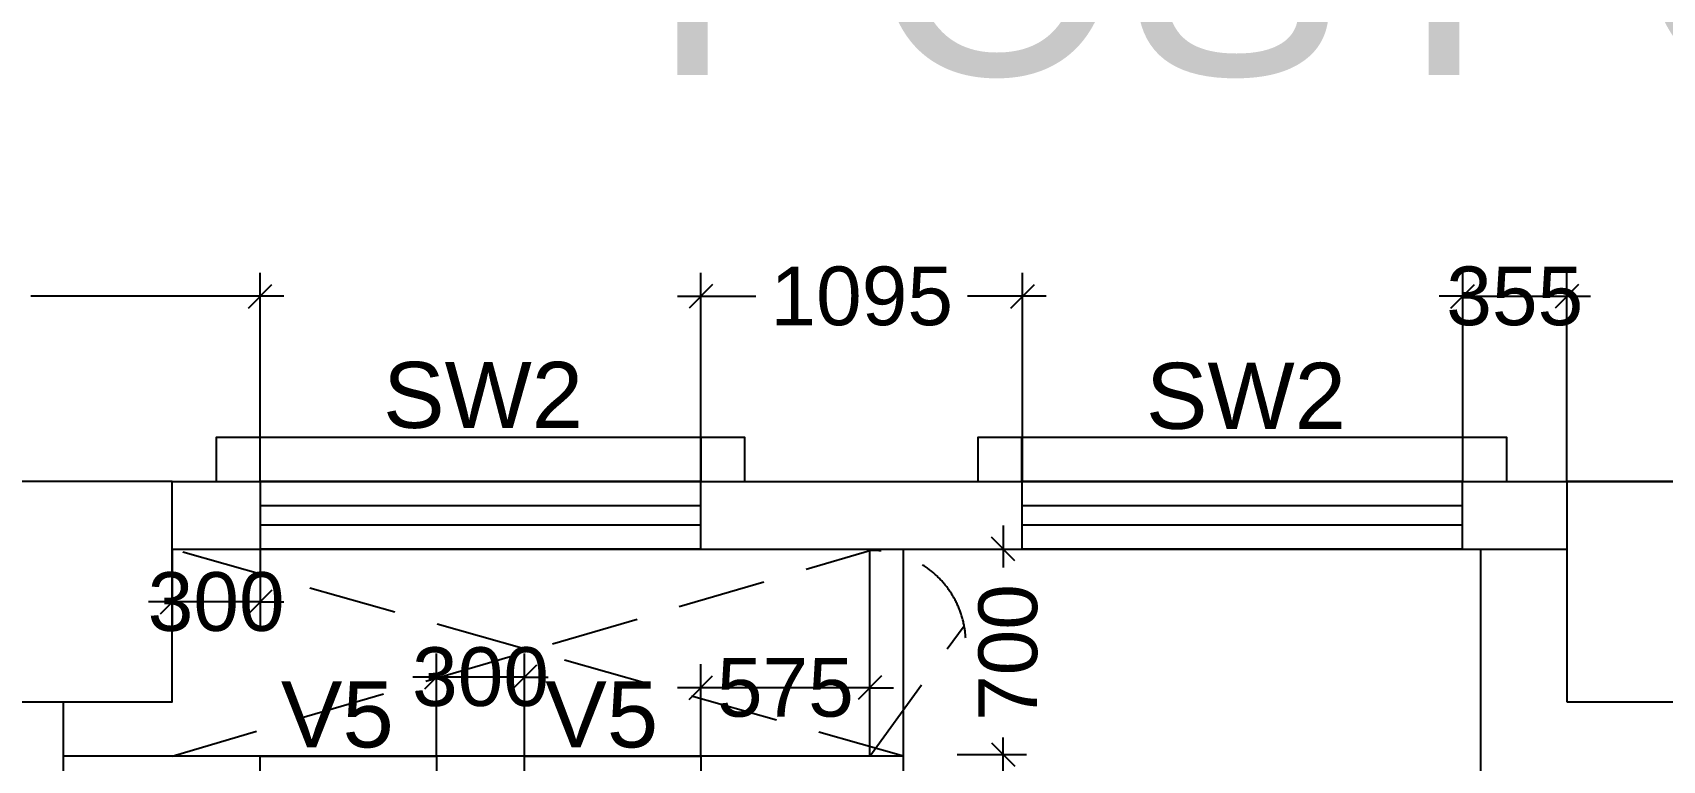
# Model space of a CAD drawing. Extents: x 7897917 to 8423973, y -6487334 to -6173396.
# Drawn here: x 7963989 to 7969537, y -6337965 to -6335486 of the extents above; entities that cross this region are included whole.
import ezdxf
from ezdxf.enums import TextEntityAlignment as Align

# ---------------------------------------------------------------- set-up
doc = ezdxf.new("R2010")
doc.units = 0
doc.header["$LTSCALE"] = 600
doc.header["$MEASUREMENT"] = 0
doc.header["$PDMODE"] = 35
doc.linetypes.add('DASHED', pattern=[0.75, 0.5, -0.25])
doc.layers.get('0').update_dxf_attribs({"linetype": 'CONTINUOUS'})
doc.layers.get('Defpoints').update_dxf_attribs({"linetype": 'CONTINUOUS'})
for name, color, linetype in [('Beds', 33, 'CONTINUOUS'), ('chajja', 7, 'CONTINUOUS'), ('DIM', 8, 'CONTINUOUS'), ('DIM-TEXT', 8, 'CONTINUOUS'), ('Ele Proje.', 7, 'CONTINUOUS'), ('Fixed Glass', 171, 'CONTINUOUS'), ('joinery', 7, 'CONTINUOUS'), ('LA-column', 3, 'CONTINUOUS'), ('Walls', 7, 'CONTINUOUS'), ('WIN', 151, 'CONTINUOUS'), ('Working Dim', 5, 'CONTINUOUS')]:
    doc.layers.add(name, color=color, linetype=linetype)
doc.styles.add('ari', font='arial.ttf')
doc.styles.add('RT', font='romant.shx')
doc.styles.get("Standard").update_dxf_attribs({"font": 'romans.shx'})
doc.linetypes.add('ZIGZAG', pattern='A,0.0001,-0.2,[131,ltypeshp.shx,S=0.2,R=0,X=-0.2,Y=0],-0.4,[131,ltypeshp.shx,S=0.2,R=180,X=0.2,Y=0],-0.2', length=0.8001)
doc.dimstyles.new('int. dim', dxfattribs={"dimtxt": 450, "dimasz": 80, "dimexe": 80, "dimexo": 0, "dimgap": 70, "dimtad": 0, "dimdec": 0, "dimzin": 12, "dimdsep": 46, "dimtxsty": 'ari', "dimblk": 'OBLIQUE', "dimcen": 2, "dimdle": 80, "dimclrd": 256, "dimclre": 256, "dimclrt": 6, "dimadec": 0, "dimazin": 0, "dimtfac": 1, "dimtdec": 0, "dimtix": 1, "dimtmove": 2, "dimatfit": 3, "dimfxl": 1, "dimtolj": 1, "dimtzin": 0, "dimlwd": -1, "dimlwe": -1, "dimarcsym": 0})
doc.dimstyles.new('STANDARD$0', dxfattribs={"dimscale": 0, "dimtxt": 150, "dimasz": 125, "dimexe": 0.75, "dimexo": 1, "dimgap": 25, "dimtad": 1, "dimdec": 0, "dimdsep": 46, "dimtxsty": 'Standard', "dimblk1": 'DOT', "dimblk2": 'DOT', "dimsah": 1, "dimcen": 2.5, "dimclrd": 1, "dimclre": 1, "dimclrt": 3, "dimadec": 0, "dimazin": 0, "dimtfac": 1, "dimtdec": 0, "dimtmove": 0, "dimatfit": 3, "dimldrblk": 'DOT', "dimfxl": 1, "dimtolj": 1, "dimtzin": 0, "dimarcsym": 0})
doc.dimstyles.new('TEXT', dxfattribs={"dimscale": 0, "dimtxt": 600, "dimasz": 300, "dimexe": 300, "dimexo": 30, "dimgap": 50, "dimtad": 0, "dimdec": 0, "dimzin": 0, "dimdsep": 46, "dimtxsty": 'RT', "dimblk": 'OBLIQUE', "dimcen": 0.09, "dimdle": 300, "dimclrd": 256, "dimclre": 256, "dimclrt": 170, "dimadec": 0, "dimazin": 0, "dimtfac": 1, "dimtdec": 0, "dimtofl": 0, "dimtmove": 2, "dimatfit": 3, "dimfxl": 1, "dimfrac": 2, "dimtolj": 1, "dimtzin": 0, "dimlwd": -1, "dimlwe": -1, "dimarcsym": 0})

# ---------------------------------------------------------------- blocks, each defined once
blk = doc.blocks.new('_Oblique')
at = {"color": 0, "linetype": 'ByBlock', "lineweight": -2}
blk.add_line((-0.5, -0.5), (0.5, 0.5), dxfattribs=at)
blk = doc.blocks.new('*D246')
at = {"layer": 'Defpoints', "color": 0, "transparency": 16777216}
for p in [(7993724, -6333844.6), (7963864, -6337015.4, 11183.3), (7993724, -6337015.4)]:
    blk.add_point(p, dxfattribs=at)
at = {"layer": 'DIM', "color": 8, "transparency": 16777216}
for p, q in [((7963864, -6337015.4), (7963864, -6333544.6)), ((7993724, -6337015.4), (7993724, -6333544.6)), ((7963564, -6333844.6), (7977094.8, -6333844.6)), ((7994024, -6333844.6), (7980493.2, -6333844.6))]:
    blk.add_line(p, q, dxfattribs=at)
at = {"layer": 'DIM', "color": 8, "transparency": 16777216, "xscale": 300, "yscale": 300, "zscale": 300, "rotation": 180}
blk.add_blockref('_Oblique', (7963864, -6333844.6), dxfattribs=at)
at = {"layer": 'DIM', "color": 8, "transparency": 16777216, "xscale": 300, "yscale": 300, "zscale": 300}
blk.add_blockref('_Oblique', (7993724, -6333844.6), dxfattribs=at)
at = {"layer": 'DIM', "color": 7, "transparency": 16777216, "insert": (7978794, -6333844.6), "char_height": 750, "attachment_point": 5, "style": 'ari'}
blk.add_mtext('\\A1;29.86m', dxfattribs=at)
blk = doc.blocks.new('*D247')
at = {"layer": 'Defpoints', "color": 0, "transparency": 16777216}
for p in [(8038813.9, -6332733.4), (7918773.9, -6337015.4, 5.1), (8038813.9, -6337015.4, -42.2)]:
    blk.add_point(p, dxfattribs=at)
at = {"layer": 'DIM', "color": 8, "transparency": 16777216}
for p, q in [((7918773.9, -6337015.4), (7918773.9, -6332433.4)), ((8038813.9, -6337015.4), (8038813.9, -6332433.4)), ((7918473.9, -6332733.4), (7976845, -6332733.4)), ((8039113.9, -6332733.4), (7980742.8, -6332733.4))]:
    blk.add_line(p, q, dxfattribs=at)
at = {"layer": 'DIM', "color": 8, "transparency": 16777216, "xscale": 300, "yscale": 300, "zscale": 300, "rotation": 180}
blk.add_blockref('_Oblique', (7918773.9, -6332733.4), dxfattribs=at)
at = {"layer": 'DIM', "color": 8, "transparency": 16777216, "xscale": 300, "yscale": 300, "zscale": 300}
blk.add_blockref('_Oblique', (8038813.9, -6332733.4), dxfattribs=at)
at = {"layer": 'DIM', "color": 7, "transparency": 16777216, "insert": (7978793.9, -6332733.4), "char_height": 750, "attachment_point": 5, "style": 'ari'}
blk.add_mtext('\\A1;120.04m', dxfattribs=at)
blk = doc.blocks.new('*D351')
at = {"layer": 'Defpoints', "color": 0, "transparency": 16777216}
for p in [(7967359, -6336384.5), (7966263.9, -6337015.4, -14.8), (7967359, -6337015.5, 22438.1)]:
    blk.add_point(p, dxfattribs=at)
at = {"layer": 'Working Dim', "transparency": 16777216}
for p, q in [((7966263.9, -6337015.4), (7966263.9, -6336304.5)), ((7967359, -6337015.5), (7967359, -6336304.5)), ((7966183.9, -6336384.5), (7966451.4, -6336384.5)), ((7967439, -6336384.5), (7967171.4, -6336384.5))]:
    blk.add_line(p, q, dxfattribs=at)
at = {"layer": 'Working Dim', "transparency": 16777216, "xscale": 80, "yscale": 80, "zscale": 80, "rotation": 180}
blk.add_blockref('_Oblique', (7966263.9, -6336384.5), dxfattribs=at)
at = {"layer": 'Working Dim', "transparency": 16777216, "xscale": 80, "yscale": 80, "zscale": 80}
blk.add_blockref('_Oblique', (7967359, -6336384.5), dxfattribs=at)
at = {"layer": 'Working Dim', "color": 6, "transparency": 16777216, "insert": (7966811.4, -6336384.5), "char_height": 200, "attachment_point": 5, "style": 'ari'}
blk.add_mtext('\\A1;1095', dxfattribs=at)
blk = doc.blocks.new('*D352')
at = {"layer": 'Defpoints', "color": 0, "transparency": 16777216}
for p in [(7962459, -6336384.5), (7962459, -6337015.4, 47.6), (7964764, -6337015.4, 22436.1)]:
    blk.add_point(p, dxfattribs=at)
at = {"layer": 'Working Dim', "transparency": 16777216}
for p, q in [((7962459, -6337015.4), (7962459, -6336304.5)), ((7964764, -6337015.4), (7964764, -6336304.5)), ((7962379, -6336384.5), (7963240.4, -6336384.5)), ((7964844, -6336384.5), (7963982.6, -6336384.5))]:
    blk.add_line(p, q, dxfattribs=at)
at = {"layer": 'Working Dim', "transparency": 16777216, "xscale": 80, "yscale": 80, "zscale": 80, "rotation": 180}
blk.add_blockref('_Oblique', (7962459, -6336384.5), dxfattribs=at)
at = {"layer": 'Working Dim', "transparency": 16777216, "xscale": 80, "yscale": 80, "zscale": 80}
blk.add_blockref('_Oblique', (7964764, -6336384.5), dxfattribs=at)
at = {"layer": 'Working Dim', "color": 6, "transparency": 16777216, "insert": (7963611.5, -6336384.5), "char_height": 200, "attachment_point": 5, "style": 'ari'}
blk.add_mtext('\\A1;2305', dxfattribs=at)
blk = doc.blocks.new('*D381')
at = {"layer": 'Defpoints', "color": 0, "transparency": 16777216}
for p in [(7967177.2, -6337245.4, 10358.5), (7967292.6, -6337245.4), (7967136.8, -6337945.4, -13.7)]:
    blk.add_point(p, dxfattribs=at)
at = {"layer": 'Working Dim', "transparency": 16777216}
for p, q in [((7967292.6, -6337165.4), (7967292.6, -6337308.1)), ((7967177.2, -6337245.4), (7967372.6, -6337245.4)), ((7967292.6, -6338025.4), (7967292.6, -6337887.7)), ((7967136.8, -6337945.4), (7967372.6, -6337945.4))]:
    blk.add_line(p, q, dxfattribs=at)
at = {"layer": 'Working Dim', "transparency": 16777216, "xscale": 80, "yscale": 80, "zscale": 80}
for p, rotation in [((7967292.6, -6337245.4), 90), ((7967292.6, -6337945.4), 270)]:
    blk.add_blockref('_Oblique', p, dxfattribs=dict(at, rotation=rotation))
at = {"layer": 'Working Dim', "color": 6, "transparency": 16777216, "insert": (7967309.9, -6337597.9), "char_height": 200, "attachment_point": 5, "rotation": 90, "style": 'ari'}
blk.add_mtext('\\A1;700', dxfattribs=at)
blk = doc.blocks.new('*D382')
at = {"layer": 'Defpoints', "color": 0, "transparency": 16777216}
for p in [(7964464, -6337245.4, 22422.8), (7964764, -6337245.4, 22436.1), (7964464, -6337425.6)]:
    blk.add_point(p, dxfattribs=at)
at = {"layer": 'Working Dim', "transparency": 16777216}
for p, q in [((7964464, -6337245.4), (7964464, -6337505.6)), ((7964764, -6337245.4), (7964764, -6337505.6)), ((7964464, -6337425.6), (7964384, -6337425.6)), ((7964764, -6337425.6), (7964464, -6337425.6)), ((7964764, -6337425.6), (7964844, -6337425.6))]:
    blk.add_line(p, q, dxfattribs=at)
at = {"layer": 'Working Dim', "transparency": 16777216, "xscale": 80, "yscale": 80, "zscale": 80}
blk.add_blockref('_Oblique', (7964464, -6337425.6), dxfattribs=at)
at = {"layer": 'Working Dim', "transparency": 16777216, "xscale": 80, "yscale": 80, "zscale": 80, "rotation": 180}
blk.add_blockref('_Oblique', (7964764, -6337425.6), dxfattribs=at)
at = {"layer": 'Working Dim', "color": 6, "transparency": 16777216, "insert": (7964614, -6337425.6), "char_height": 200, "attachment_point": 5, "style": 'ari'}
blk.add_mtext('\\A1;300', dxfattribs=at)
blk = doc.blocks.new('*D758')
at = {"layer": 'Defpoints', "color": 0, "transparency": 16777216}
for p in [(7969211.6, -6336384.5), (7968856.9, -6337015.5), (7969211.6, -6337015.4, 11187.2)]:
    blk.add_point(p, dxfattribs=at)
at = {"layer": 'Working Dim', "transparency": 16777216}
for p, q in [((7968856.9, -6337015.5), (7968856.9, -6336304.5)), ((7969211.6, -6337015.4), (7969211.6, -6336304.5)), ((7968856.9, -6336384.5), (7968776.9, -6336384.5)), ((7968856.9, -6336384.5), (7969211.6, -6336384.5)), ((7969211.6, -6336384.5), (7969291.6, -6336384.5))]:
    blk.add_line(p, q, dxfattribs=at)
at = {"layer": 'Working Dim', "transparency": 16777216, "xscale": 80, "yscale": 80, "zscale": 80}
blk.add_blockref('_Oblique', (7968856.9, -6336384.5), dxfattribs=at)
at = {"layer": 'Working Dim', "transparency": 16777216, "xscale": 80, "yscale": 80, "zscale": 80, "rotation": 180}
blk.add_blockref('_Oblique', (7969211.6, -6336384.5), dxfattribs=at)
at = {"layer": 'Working Dim', "color": 6, "transparency": 16777216, "insert": (7969034.2, -6336384.5), "char_height": 200, "attachment_point": 5, "style": 'ari'}
blk.add_mtext('\\A1;355', dxfattribs=at)
blk = doc.blocks.new('*D1227')
at = {"layer": 'Defpoints', "color": 0, "transparency": 16777216}
for p in [(7966263.9, -6337717.7), (7966263.9, -6337950.4), (7966839, -6337950.4)]:
    blk.add_point(p, dxfattribs=at)
at = {"layer": 'Working Dim', "transparency": 16777216}
for p, q in [((7966263.9, -6337950.4), (7966263.9, -6337637.7)), ((7966839, -6337950.4), (7966839, -6337637.7)), ((7966263.9, -6337717.7), (7966183.9, -6337717.7)), ((7966839, -6337717.7), (7966263.9, -6337717.7)), ((7966839, -6337717.7), (7966919, -6337717.7))]:
    blk.add_line(p, q, dxfattribs=at)
at = {"layer": 'Working Dim', "transparency": 16777216, "xscale": 80, "yscale": 80, "zscale": 80}
blk.add_blockref('_Oblique', (7966263.9, -6337717.7), dxfattribs=at)
at = {"layer": 'Working Dim', "transparency": 16777216, "xscale": 80, "yscale": 80, "zscale": 80, "rotation": 180}
blk.add_blockref('_Oblique', (7966839, -6337717.7), dxfattribs=at)
at = {"layer": 'Working Dim', "color": 6, "transparency": 16777216, "insert": (7966551.4, -6337717.7), "char_height": 200, "attachment_point": 5, "style": 'ari'}
blk.add_mtext('\\A1;575', dxfattribs=at)
blk = doc.blocks.new('*D1228')
at = {"layer": 'Defpoints', "color": 0, "transparency": 16777216}
for p in [(7965363.8, -6337681.4), (7965363.8, -6337950.4), (7965663.9, -6337950.4)]:
    blk.add_point(p, dxfattribs=at)
at = {"layer": 'Working Dim', "transparency": 16777216}
for p, q in [((7965363.8, -6337950.4), (7965363.8, -6337601.4)), ((7965663.9, -6337950.4), (7965663.9, -6337601.4)), ((7965363.8, -6337681.4), (7965283.8, -6337681.4)), ((7965663.9, -6337681.4), (7965363.8, -6337681.4)), ((7965663.9, -6337681.4), (7965743.9, -6337681.4))]:
    blk.add_line(p, q, dxfattribs=at)
at = {"layer": 'Working Dim', "transparency": 16777216, "xscale": 80, "yscale": 80, "zscale": 80}
blk.add_blockref('_Oblique', (7965363.8, -6337681.4), dxfattribs=at)
at = {"layer": 'Working Dim', "transparency": 16777216, "xscale": 80, "yscale": 80, "zscale": 80, "rotation": 180}
blk.add_blockref('_Oblique', (7965663.9, -6337681.4), dxfattribs=at)
at = {"layer": 'Working Dim', "color": 6, "transparency": 16777216, "insert": (7965513.8, -6337681.4), "char_height": 200, "attachment_point": 5, "style": 'ari'}
blk.add_mtext('\\A1;300', dxfattribs=at)
blk = doc.blocks.new('*D1457')
at = {"layer": 'Defpoints', "color": 0, "linetype": 'Continuous', "transparency": 16777216}
for p in [(7993723.4, -6335351.1), (7963863.5, -6337015.5, -8.9), (7993723.4, -6337015.4, -8.9)]:
    blk.add_point(p, dxfattribs=at)
at = {"layer": 'DIM-TEXT', "transparency": 16777216}
for p, q in [((7963863.5, -6337015.5), (7963863.5, -6335051.1)), ((7993723.4, -6337015.4), (7993723.4, -6335051.1)), ((7963563.5, -6335351.1), (7966103.2, -6335351.1)), ((7994023.4, -6335351.1), (7991483.7, -6335351.1))]:
    blk.add_line(p, q, dxfattribs=at)
at = {"layer": 'DIM-TEXT', "linetype": 'Continuous', "transparency": 16777216, "xscale": 300, "yscale": 300, "zscale": 300, "rotation": 180}
blk.add_blockref('_Oblique', (7963863.5, -6335351.1), dxfattribs=at)
at = {"layer": 'DIM-TEXT', "linetype": 'Continuous', "transparency": 16777216, "xscale": 300, "yscale": 300, "zscale": 300}
blk.add_blockref('_Oblique', (7993723.4, -6335351.1), dxfattribs=at)
at = {"layer": 'DIM-TEXT', "color": 170, "linetype": 'Continuous', "transparency": 16777216, "insert": (7978793.5, -6335351.1), "char_height": 750, "attachment_point": 5, "style": 'ari'}
blk.add_mtext('\\A1;{\\H1.067x;POST O.P. - E.N.T. & OPTHAL. WARD ( 20 Beds )}', dxfattribs=at)

msp = doc.modelspace()

# ---------------------------------------------------------------- linework, layer by layer
at = {"layer": 'Beds', "linetype": 'ZIGZAG', "ltscale": 0.6}
msp.add_line((7968917.808, -6337245.383), (7968917.808, -6340765.351), dxfattribs=at)
at = {"layer": 'chajja', "color": 8}
for p, q in [((7966263.875, -6336865.222), (7964763.875, -6336865.222)), ((7968856.878, -6336865.222), (7967356.878, -6336865.222))]:
    msp.add_line(p, q, dxfattribs=at)
at = {"layer": 'Ele Proje.'}
for points in [[(7964763.875, -6337015.383), (7964763.875, -6336865.383), (7964613.875, -6336865.383), (7964613.875, -6337015.383)], [(7966413.875, -6337015.222), (7966413.875, -6336865.222), (7966263.875, -6336865.222), (7966263.875, -6337015.222)], [(7967356.878, -6337015.383), (7967356.878, -6336865.383), (7967206.878, -6336865.383), (7967206.878, -6337015.383)], [(7969006.878, -6337015.222), (7969006.878, -6336865.222), (7968856.878, -6336865.222), (7968856.878, -6337015.222)]]:
    msp.add_lwpolyline(points, dxfattribs=at)
at = {"layer": 'Fixed Glass'}
for p, q in [((7966263.875, -6337015.244), (7964763.875, -6337015.244)), ((7966263.875, -6337098.027), (7964763.875, -6337098.027)), ((7964763.875, -6337162.46), (7966263.875, -6337162.46)), ((7964763.875, -6337245.244), (7966263.875, -6337245.244))]:
    msp.add_line(p, q, dxfattribs=at)
at = {"layer": 'joinery'}
msp.add_lwpolyline([(7964763.785, -6337950.396), (7965363.785, -6337950.396), (7965363.785, -6338065.396), (7964763.785, -6338065.396)], close=True, dxfattribs=at)
at = {"layer": 'LA-column', "color": 2, "elevation": 11187.172}
for points in [[(7963864.048, -6337765.399), (7964464.048, -6337765.399), (7964464.048, -6337015.399), (7963864.048, -6337015.399)], [(7969211.552, -6337765.399), (7969811.552, -6337765.399), (7969811.552, -6337015.399), (7969211.552, -6337015.399)]]:
    msp.add_lwpolyline(points, close=True, dxfattribs=at)
at = {"layer": 'Walls'}
for p, q in [((7964463.785, -6337015.383), (7993123.695, -6337015.383)), ((7964463.785, -6337245.383), (7969211.552, -6337245.383)), ((7966838.795, -6337950.396), (7966838.795, -6337250.46)), ((7966953.795, -6337950.396), (7966953.795, -6337250.459)), ((7966953.795, -6337950.396), (7964093.967, -6337950.396))]:
    msp.add_line(p, q, dxfattribs=at)
at = {"layer": 'Walls', "linetype": 'DASHED'}
msp.add_line((7966838.795, -6337950.396), (7967160.081, -6337506.4), dxfattribs=at)
at = {"layer": 'Walls', "linetype": 'Continuous'}
msp.add_line((7964094.23, -6344480.234), (7964094.23, -6337765.433), dxfattribs=at)
at = {"layer": 'Walls', "extrusion": (-0.000145144, -2.25336e-17, 1)}
msp.add_line((7966954.058, -6340995.388), (7966954.058, -6337765.395), dxfattribs=at)
at = {"layer": 'Walls', "linetype": 'Continuous', "flags": 128}
msp.add_lwpolyline([(7964093.967, -6337765.366), (7964093.967, -6337765.717)], dxfattribs=at)
at = {"layer": 'Walls'}
msp.add_lwpolyline([(7966954.058, -6337950.363), (7964093.958, -6337950.373)], dxfattribs=at)
at = {"layer": 'Walls', "linetype": 'DASHED'}
msp.add_arc((7966849.298, -6337566.903), 316.618, 3.364712, 91.901015, dxfattribs=at)
at = {"layer": 'WIN', "linetype": 'Continuous'}
for p, q in [((7964763.875, -6337015.244), (7964763.875, -6337245.244)), ((7966263.875, -6337245.244), (7966263.875, -6337015.244)), ((7968856.878, -6337015.244), (7967356.878, -6337015.244)), ((7967356.878, -6337015.244), (7967356.878, -6337245.244)), ((7968856.878, -6337245.244), (7968856.878, -6337015.244)), ((7968856.878, -6337098.027), (7967356.878, -6337098.027)), ((7967356.878, -6337162.46), (7968856.878, -6337162.46)), ((7967356.878, -6337245.244), (7968856.878, -6337245.244))]:
    msp.add_line(p, q, dxfattribs=at)
msp.add_lwpolyline([(7965663.875, -6337950.396), (7966263.875, -6337950.396), (7966263.875, -6338065.396), (7965663.875, -6338065.396)], close=True, dxfattribs=at)
at = {"layer": 'Working Dim', "color": 8, "linetype": 'DASHED'}
for p, q in [((7966953.795, -6337950.396), (7964463.867, -6337245.409, 11197.328)), ((7964463.867, -6337950.362, 11202.62), (7966838.795, -6337250.46))]:
    msp.add_line(p, q, dxfattribs=at)

# ---------------------------------------------------------------- texts
at = {"layer": 'joinery', "style": 'ari'}
for s, p in [('SW2', (7965522.511, -6336832.941)), ('SW2', (7968119.197, -6336836.01)), ('V5', (7965026.348, -6337921.033)), ('V5', (7965926.438, -6337921.033))]:
    msp.add_text(s, height=225, dxfattribs=at).set_placement(p, align=Align.CENTER)

# ---------------------------------------------------------------- dimensions: what is measured, and where the dimension line sits
at = {"layer": 'DIM'}
for base, p1, p2, picture, middle in [((8038813.926, -6332733.427), (7918773.907, -6337015.366, 5.131), (8038813.926, -6337015.366, -42.231), '*D247', (7978793.916, -6332733.427)), ((7993723.958, -6333844.636), (7963864.048, -6337015.399, 11183.252), (7993723.958, -6337015.381), '*D246', (7978794.003, -6333844.636))]:
    dim = msp.add_linear_dim(base=base, p1=p1, p2=p2, dimstyle='STANDARD$0', override={"dimscale": 1, "dimtxt": 750, "dimasz": 300, "dimexe": 300, "dimexo": 0, "dimgap": 1, "dimtad": 0, "dimdec": 2, "dimlfac": 0.001, "dimzin": 0, "dimpost": 'm', "dimtxsty": 'ari', "dimblk1": 'Oblique', "dimblk2": 'Oblique', "dimcen": 0, "dimdle": 300, "dimclrd": 8, "dimclre": 8, "dimclrt": 7, "dimadec": 2, "dimtdec": 2, "dimtmove": 2, "dimfxl": 0.75, "dimfrac": 1, "dimlwd": 65535, "dimlwe": 65535}, dxfattribs=at)
    dim.commit()
    dim.dimension.update_dxf_attribs({"geometry": picture, "text_midpoint": middle})
at = {"layer": 'DIM-TEXT', "linetype": 'Continuous'}
dim = msp.add_linear_dim(base=(7993723.432, -6335351.123), p1=(7963863.522, -6337015.514, -8.914), p2=(7993723.432, -6337015.433, -8.914), text='{\\H1.067x;POST O.P. - E.N.T. & OPTHAL. WARD ( 20 Beds )}', dimstyle='TEXT', override={"dimscale": 1, "dimtxt": 750, "dimexo": 0, "dimtxsty": 'ari'}, dxfattribs=at)
dim.commit()
dim.dimension.update_dxf_attribs({"geometry": '*D1457', "text_midpoint": (7978793.477, -6335351.123)})
at = {"layer": 'Working Dim'}
for base, p1, p2, picture, middle in [((7962459.047, -6336384.489, 14.83), (7964763.958, -6337015.387, 22450.913), (7962459.047, -6337015.409, 62.383), '*D352', (7963611.502, -6336384.489, 14.83)), ((7967358.961, -6336384.489, 14.83), (7966263.875, -6337015.387), (7967358.961, -6337015.465, 22452.945), '*D351', (7966811.418, -6336384.489, 14.83)), ((7964463.958, -6337425.571, 14.83), (7964763.958, -6337245.387, 22450.913), (7964463.958, -6337245.403, 22437.641), '*D382', (7964613.958, -6337425.571, 14.83))]:
    dim = msp.add_linear_dim(base=base, p1=p1, p2=p2, angle=180, dimstyle='int. dim', override={"dimtxt": 200}, dxfattribs=at)
    dim.commit()
    dim.dimension.update_dxf_attribs({"geometry": picture, "text_midpoint": middle})
for base, p1, p2, override, picture, middle in [((7969211.552, -6336384.489), (7968856.878, -6337015.465), (7969211.552, -6337015.383, 11187.172), {"dimtxt": 200}, '*D758', (7969034.215, -6336384.489)), ((7965363.785, -6337681.357), (7965663.875, -6337950.396), (7965363.785, -6337950.396), {"dimtxt": 200, "dimarcsym": 1}, '*D1228', (7965513.83, -6337681.357)), ((7966263.875, -6337717.739), (7966839.019, -6337950.396), (7966263.875, -6337950.396), {"dimtxt": 200, "dimarcsym": 1}, '*D1227', (7966551.447, -6337717.739))]:
    dim = msp.add_linear_dim(base=base, p1=p1, p2=p2, dimstyle='int. dim', override=override, dxfattribs=at)
    dim.commit()
    dim.dimension.update_dxf_attribs({"geometry": picture, "text_midpoint": middle})
dim = msp.add_linear_dim(base=(7967292.618, -6337245.383, 14.83), p1=(7967136.79, -6337945.396, 1.099), p2=(7967177.158, -6337245.383, 10373.367), angle=270, dimstyle='int. dim', override={"dimtxt": 200}, dxfattribs=at)
dim.commit()
dim.dimension.update_dxf_attribs({"geometry": '*D381', "text_midpoint": (7967309.924, -6337597.89, 14.83), "dimtype": 160})

doc.saveas('drawing.dxf')
